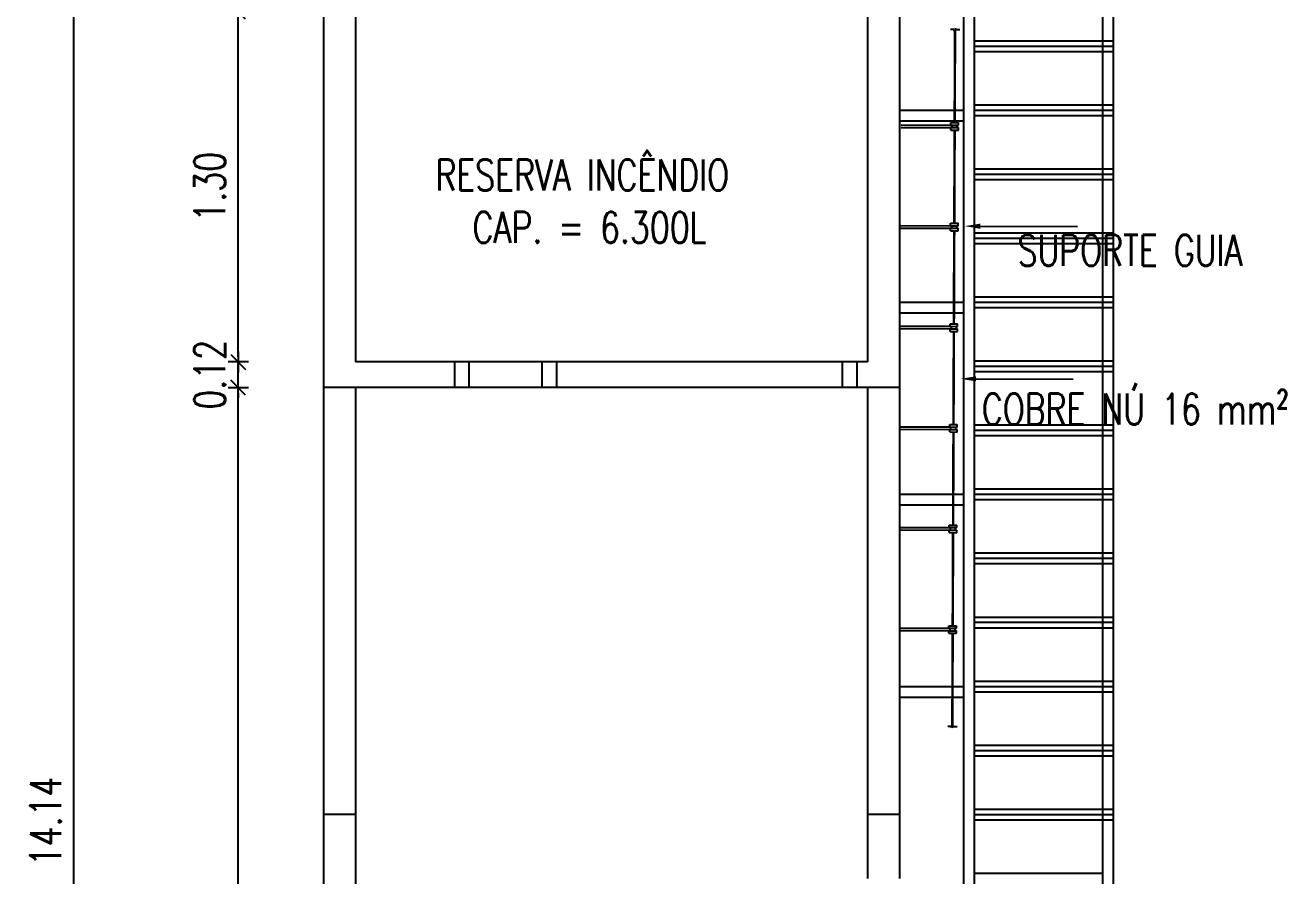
# Model space of a CAD drawing. Header units: inches. Extents: x 462047 to 462370, y 9198028 to 9198209.
# Drawn here: x 462345.84 to 462351.95, y 9198140.37 to 9198144.49 of the extents above; entities that cross this region are included whole.
import ezdxf

# ---------------------------------------------------------------- set-up
doc = ezdxf.new("R2010")
doc.units = ezdxf.units.IN
doc.header["$MEASUREMENT"] = 0
doc.header["$PDMODE"] = 35
doc.header["$PDSIZE"] = 0.5
doc.linetypes.add('CENTER', pattern=[2, 1.25, -0.25, 0.25, -0.25])
for name, color, linetype in [('2.DETALHES', 7, 'Continuous'), ('2.JCA.CABO', 3, 'CENTER'), ('C01', 1, 'Continuous'), ('I-ARQ', 8, 'Continuous'), ('I-NORMO_INST', 4, 'Continuous')]:
    doc.layers.add(name, color=color, linetype=linetype)
doc.styles.add('125', font='ROMANS.SHX', dxfattribs={"width": 0.75, "height": 0.15})
doc.styles.add('ROMANS', font='romans.shx', dxfattribs={"width": 0.75, "height": 0.1})
doc.dimstyles.new('125', dxfattribs={"dimtxt": 0.15, "dimasz": 0.025, "dimexe": 0.18, "dimexo": 0.06, "dimgap": 0.0625, "dimtad": 1, "dimzin": 0, "dimdsep": 46, "dimtxsty": '125', "dimblk1": 'CRUZ', "dimblk2": 'CRUZ', "dimsah": 1, "dimcen": 0.09, "dimse1": 1, "dimse2": 1, "dimclrt": 256, "dimadec": 0, "dimazin": 0, "dimtfac": 1, "dimtix": 1, "dimtmove": 2, "dimatfit": 3, "dimldrblk": 'CRUZ', "dimfxl": 0.18, "dimtolj": 1, "dimtzin": 0, "dimarcsym": 0})

# ---------------------------------------------------------------- blocks, each defined once
blk = doc.blocks.new('CRUZ')
for p, q in [((-2.04, 0), (2.04, 0)), ((-1.44, -1.44), (1.44, 1.44)), ((0, 1.97), (0, -1.97))]:
    blk.add_line(p, q)
blk = doc.blocks.new('*D64')
at = {"layer": 'DEFPOINTS', "color": 0}
for p in [(462346.8697, 9198142.7332), (462347.2823, 9198142.7332), (462347.2823, 9198136.5165)]:
    blk.add_point(p, dxfattribs=at)
at = {"layer": 'I-NORMO_INST', "color": 0, "lineweight": -2}
blk.add_line((462346.8697, 9198136.5415), (462346.8697, 9198142.7082), dxfattribs=at)
at = {"layer": 'I-NORMO_INST', "color": 0, "lineweight": -2, "xscale": 0.025, "yscale": 0.025, "zscale": 0.025}
for p, rotation in [((462346.8697, 9198142.7332), 90), ((462346.8697, 9198136.5165), 270)]:
    blk.add_blockref('CRUZ', p, dxfattribs=dict(at, rotation=rotation))
at = {"layer": 'I-NORMO_INST', "insert": (462346.7322, 9198139.6248), "char_height": 0.15, "attachment_point": 5, "rotation": 90, "style": '125'}
blk.add_mtext('\\A1;9.75', dxfattribs=at)
blk = doc.blocks.new('*D65')
at = {"layer": 'DEFPOINTS', "color": 0}
for p in [(462346.8697, 9198142.8572), (462347.4373, 9198142.8572), (462347.2823, 9198142.7332)]:
    blk.add_point(p, dxfattribs=at)
at = {"layer": 'I-NORMO_INST', "color": 0, "lineweight": -2}
for p, q in [((462346.8697, 9198142.8822), (462346.8697, 9198142.9072)), ((462346.8697, 9198142.7332), (462346.8697, 9198142.8572)), ((462346.8697, 9198142.7082), (462346.8697, 9198142.6832))]:
    blk.add_line(p, q, dxfattribs=at)
at = {"layer": 'I-NORMO_INST', "color": 0, "lineweight": -2, "xscale": 0.025, "yscale": 0.025, "zscale": 0.025}
for p, rotation in [((462346.8697, 9198142.8572), 270), ((462346.8697, 9198142.7332), 90)]:
    blk.add_blockref('CRUZ', p, dxfattribs=dict(at, rotation=rotation))
at = {"layer": 'I-NORMO_INST', "insert": (462346.7322, 9198142.7952), "char_height": 0.15, "attachment_point": 5, "rotation": 90, "style": '125'}
blk.add_mtext('\\A1;0.12', dxfattribs=at)
blk = doc.blocks.new('*D69')
at = {"layer": 'DEFPOINTS', "color": 0}
for p in [(462346.8697, 9198144.5532), (462347.1618, 9198144.5532), (462347.1618, 9198142.8572)]:
    blk.add_point(p, dxfattribs=at)
at = {"layer": 'I-NORMO_INST', "color": 0, "lineweight": -2}
blk.add_line((462346.8697, 9198142.8822), (462346.8697, 9198144.5282), dxfattribs=at)
at = {"layer": 'I-NORMO_INST', "color": 0, "lineweight": -2, "xscale": 0.025, "yscale": 0.025, "zscale": 0.025}
for p, rotation in [((462346.8697, 9198144.5532), 90), ((462346.8697, 9198142.8572), 270)]:
    blk.add_blockref('CRUZ', p, dxfattribs=dict(at, rotation=rotation))
at = {"layer": 'I-NORMO_INST', "insert": (462346.7322, 9198143.7052), "char_height": 0.15, "attachment_point": 5, "rotation": 90, "style": '125'}
blk.add_mtext('\\A1;1.30', dxfattribs=at)
blk = doc.blocks.new('*D70')
at = {"layer": 'DEFPOINTS', "color": 0}
for p in [(462346.0744, 9198146.2358), (462347.4373, 9198146.2358), (462346.6994, 9198135.0282)]:
    blk.add_point(p, dxfattribs=at)
at = {"layer": 'I-NORMO_INST', "color": 0, "lineweight": -2}
blk.add_line((462346.0744, 9198135.0532), (462346.0744, 9198146.2108), dxfattribs=at)
at = {"layer": 'I-NORMO_INST', "color": 0, "lineweight": -2, "xscale": 0.025, "yscale": 0.025, "zscale": 0.025}
for p, rotation in [((462346.0744, 9198146.2358), 90), ((462346.0744, 9198135.0282), 270)]:
    blk.add_blockref('CRUZ', p, dxfattribs=dict(at, rotation=rotation))
at = {"layer": 'I-NORMO_INST', "insert": (462345.9369, 9198140.632), "char_height": 0.15, "attachment_point": 5, "rotation": 90, "style": '125'}
blk.add_mtext('\\A1;14.14', dxfattribs=at)

msp = doc.modelspace()

# ---------------------------------------------------------------- linework, layer by layer
at = {"layer": '2.DETALHES', "color": 3}
for p, q in [((462350.3209, 9198144.0045), (462350.321, 9198144.0167)), ((462350.321, 9198144.0167), (462350.3575, 9198144.0166)), ((462350.3575, 9198144.0044), (462350.3575, 9198144.0166)), ((462350.0802, 9198143.9933), (462350.3209, 9198143.9923)), ((462350.0803, 9198144.0055), (462350.3209, 9198144.0045)), ((462350.3208, 9198143.9802), (462350.3209, 9198143.9923)), ((462350.3208, 9198143.9802), (462350.3574, 9198143.98)), ((462350.3209, 9198144.0045), (462350.3575, 9198144.0044)), ((462350.3209, 9198143.9923), (462350.3574, 9198143.9922)), ((462350.327, 9198143.9923), (462350.327, 9198144.0045)), ((462350.3513, 9198143.9922), (462350.3514, 9198144.0044)), ((462350.3574, 9198143.98), (462350.3574, 9198143.9922)), ((462350.319, 9198143.5172), (462350.3191, 9198143.5294)), ((462350.3191, 9198143.5294), (462350.3556, 9198143.5292)), ((462350.3556, 9198143.517), (462350.3556, 9198143.5292)), ((462350.0783, 9198143.5059), (462350.319, 9198143.505)), ((462350.0784, 9198143.5181), (462350.319, 9198143.5172)), ((462350.3189, 9198143.4928), (462350.319, 9198143.505)), ((462350.3189, 9198143.4928), (462350.3555, 9198143.4927)), ((462350.319, 9198143.5172), (462350.3556, 9198143.517)), ((462350.319, 9198143.505), (462350.3555, 9198143.5049)), ((462350.3251, 9198143.505), (462350.3251, 9198143.5172)), ((462350.3494, 9198143.5049), (462350.3495, 9198143.5171)), ((462350.3555, 9198143.4927), (462350.3555, 9198143.5049)), ((462350.3171, 9198143.0298), (462350.3172, 9198143.042)), ((462350.3172, 9198143.042), (462350.3537, 9198143.0419)), ((462350.3537, 9198143.0297), (462350.3537, 9198143.0419)), ((462350.0764, 9198143.0186), (462350.3171, 9198143.0176)), ((462350.0765, 9198143.0308), (462350.3171, 9198143.0298)), ((462350.317, 9198143.0055), (462350.3171, 9198143.0176)), ((462350.317, 9198143.0055), (462350.3536, 9198143.0053)), ((462350.3171, 9198143.0298), (462350.3537, 9198143.0297)), ((462350.3171, 9198143.0176), (462350.3536, 9198143.0175)), ((462350.3232, 9198143.0176), (462350.3232, 9198143.0298)), ((462350.3475, 9198143.0175), (462350.3476, 9198143.0297)), ((462350.3536, 9198143.0053), (462350.3536, 9198143.0175)), ((462350.3152, 9198142.5547), (462350.3518, 9198142.5545)), ((462350.3152, 9198142.5425), (462350.3152, 9198142.5547)), ((462350.3518, 9198142.5423), (462350.3518, 9198142.5545)), ((462350.0745, 9198142.5312), (462350.3152, 9198142.5303)), ((462350.0746, 9198142.5434), (462350.3152, 9198142.5425)), ((462350.3151, 9198142.5181), (462350.3152, 9198142.5303)), ((462350.3151, 9198142.5181), (462350.3517, 9198142.518)), ((462350.3152, 9198142.5425), (462350.3518, 9198142.5423)), ((462350.3152, 9198142.5303), (462350.3517, 9198142.5302)), ((462350.3212, 9198142.5303), (462350.3213, 9198142.5425)), ((462350.3456, 9198142.5302), (462350.3457, 9198142.5424)), ((462350.3517, 9198142.518), (462350.3517, 9198142.5302)), ((462350.3133, 9198142.0673), (462350.3499, 9198142.0672)), ((462350.3133, 9198142.0551), (462350.3133, 9198142.0673)), ((462350.3498, 9198142.055), (462350.3499, 9198142.0672)), ((462350.0726, 9198142.0439), (462350.3132, 9198142.043)), ((462350.0727, 9198142.0561), (462350.3133, 9198142.0551)), ((462350.3132, 9198142.043), (462350.3498, 9198142.0428)), ((462350.3132, 9198142.0308), (462350.3132, 9198142.043)), ((462350.3132, 9198142.0308), (462350.3498, 9198142.0306)), ((462350.3133, 9198142.0551), (462350.3498, 9198142.055)), ((462350.3193, 9198142.0429), (462350.3194, 9198142.0551)), ((462350.3437, 9198142.0428), (462350.3438, 9198142.055)), ((462350.3498, 9198142.0306), (462350.3498, 9198142.0428)), ((462350.3114, 9198141.58), (462350.348, 9198141.5798)), ((462350.3114, 9198141.5678), (462350.3114, 9198141.58)), ((462350.3479, 9198141.5677), (462350.348, 9198141.5798)), ((462350.0707, 9198141.5566), (462350.3113, 9198141.5556)), ((462350.0708, 9198141.5687), (462350.3114, 9198141.5678)), ((462350.3113, 9198141.5556), (462350.3479, 9198141.5555)), ((462350.3113, 9198141.5434), (462350.3113, 9198141.5556)), ((462350.3113, 9198141.5434), (462350.3478, 9198141.5433)), ((462350.3114, 9198141.5678), (462350.3479, 9198141.5677)), ((462350.3174, 9198141.5556), (462350.3175, 9198141.5678)), ((462350.3418, 9198141.5555), (462350.3418, 9198141.5677)), ((462350.3478, 9198141.5433), (462350.3479, 9198141.5555))]:
    msp.add_line(p, q, dxfattribs=at)
at = {"layer": '2.JCA.CABO', "const_width": 0.0122}
for points in [[(462350.3392, 9198144.0166), (462350.341, 9198144.4674)], [(462350.3373, 9198143.5293), (462350.3391, 9198143.9801)], [(462350.3354, 9198143.0419), (462350.3372, 9198143.4927)], [(462350.3335, 9198142.5546), (462350.3353, 9198143.0054)], [(462350.3316, 9198142.0673), (462350.3334, 9198142.518)], [(462350.3297, 9198141.5799), (462350.3315, 9198142.0307)], [(462350.3278, 9198141.0926), (462350.3296, 9198141.5434)]]:
    msp.add_lwpolyline(points, dxfattribs=at)
at = {"layer": 'C01'}
for p, q in [((462350.3349, 9198144.4676), (462350.3194, 9198144.4677)), ((462350.3385, 9198144.4614), (462350.3349, 9198144.4676)), ((462350.3429, 9198144.4734), (462350.3385, 9198144.4614)), ((462350.3471, 9198144.4675), (462350.3429, 9198144.4734)), ((462350.3473, 9198144.4676), (462350.3642, 9198144.4675)), ((462350.3217, 9198141.0926), (462350.3062, 9198141.0927)), ((462350.3253, 9198141.0863), (462350.3217, 9198141.0926)), ((462350.3297, 9198141.0983), (462350.3253, 9198141.0863)), ((462350.3339, 9198141.0924), (462350.3297, 9198141.0983)), ((462350.334, 9198141.0925), (462350.3509, 9198141.0925))]:
    msp.add_line(p, q, dxfattribs=at)
at = {"layer": 'I-ARQ', "ltscale": 0.05}
for p, q in [((462350.3827, 9198146.8042), (462350.3827, 9198136.6358)), ((462347.2823, 9198146.2565), (462347.2823, 9198136.5165)), ((462350.0726, 9198146.2565), (462350.0726, 9198140.3562)), ((462351.1061, 9198146.2358), (462351.1061, 9198136.6358)), ((462350.4343, 9198146.1842), (462350.4343, 9198139.4261)), ((462351.0544, 9198146.1842), (462351.0544, 9198136.6358)), ((462347.4373, 9198146.1532), (462347.4373, 9198142.8572)), ((462349.9176, 9198146.1532), (462349.9176, 9198142.8572)), ((462350.4343, 9198144.4125), (462351.1061, 9198144.4125)), ((462350.4343, 9198144.3867), (462351.1061, 9198144.3867)), ((462350.4343, 9198144.3609), (462351.1061, 9198144.3609)), ((462350.0726, 9198144.0766), (462350.3827, 9198144.0766)), ((462350.4343, 9198144.1025), (462351.1061, 9198144.1025)), ((462350.4343, 9198144.0766), (462351.1061, 9198144.0766)), ((462350.0726, 9198144.025), (462350.3827, 9198144.025)), ((462350.4343, 9198144.0508), (462351.1061, 9198144.0508)), ((462350.4343, 9198143.7924), (462351.1061, 9198143.7924)), ((462350.4343, 9198143.7666), (462351.1061, 9198143.7666)), ((462350.4343, 9198143.7408), (462351.1061, 9198143.7408)), ((462350.4343, 9198143.4824), (462351.1061, 9198143.4824)), ((462350.4343, 9198143.4566), (462351.1061, 9198143.4566)), ((462350.4343, 9198143.4307), (462351.1061, 9198143.4307)), ((462350.4343, 9198143.1724), (462351.1061, 9198143.1724)), ((462350.0726, 9198143.1465), (462350.3827, 9198143.1465)), ((462350.4343, 9198143.1465), (462351.1061, 9198143.1465)), ((462350.4343, 9198143.1207), (462351.1061, 9198143.1207)), ((462350.0726, 9198143.0949), (462350.3827, 9198143.0949)), ((462349.9176, 9198142.8572), (462347.4373, 9198142.8572)), ((462347.9184, 9198142.7332), (462347.9184, 9198142.8572)), ((462347.989, 9198142.7332), (462347.989, 9198142.8572)), ((462348.3416, 9198142.7332), (462348.3416, 9198142.8572)), ((462348.4122, 9198142.7332), (462348.4122, 9198142.8572)), ((462349.7964, 9198142.7332), (462349.7964, 9198142.8572)), ((462349.867, 9198142.7332), (462349.867, 9198142.8572)), ((462350.4343, 9198142.8623), (462351.1061, 9198142.8623)), ((462350.4343, 9198142.8365), (462351.1061, 9198142.8365)), ((462350.4343, 9198142.8107), (462351.1061, 9198142.8107)), ((462350.0726, 9198142.7332), (462347.2823, 9198142.7332)), ((462347.4373, 9198142.7332), (462347.4373, 9198136.5165)), ((462349.9176, 9198142.7332), (462349.9176, 9198140.3562)), ((462350.4343, 9198142.5523), (462351.1061, 9198142.5523)), ((462350.4343, 9198142.5265), (462351.1061, 9198142.5265)), ((462350.4343, 9198142.5006), (462351.1061, 9198142.5006)), ((462350.0726, 9198142.2164), (462350.3827, 9198142.2164)), ((462350.4343, 9198142.2423), (462351.1061, 9198142.2423)), ((462350.4343, 9198142.2164), (462351.1061, 9198142.2164)), ((462350.4343, 9198142.1906), (462351.1061, 9198142.1906)), ((462350.0726, 9198142.1648), (462350.3827, 9198142.1648)), ((462350.4343, 9198141.9322), (462351.1061, 9198141.9322)), ((462350.4343, 9198141.9064), (462351.1061, 9198141.9064)), ((462350.4343, 9198141.8806), (462351.1061, 9198141.8806)), ((462350.4343, 9198141.6222), (462351.1061, 9198141.6222)), ((462350.4343, 9198141.5964), (462351.1061, 9198141.5964)), ((462350.4343, 9198141.5705), (462351.1061, 9198141.5705)), ((462350.0726, 9198141.2863), (462350.3827, 9198141.2863)), ((462350.4343, 9198141.3122), (462351.1061, 9198141.3122)), ((462350.4343, 9198141.2863), (462351.1061, 9198141.2863)), ((462350.0726, 9198141.2346), (462350.3827, 9198141.2346)), ((462350.4343, 9198141.2605), (462351.1061, 9198141.2605)), ((462350.4343, 9198141.0021), (462351.1061, 9198141.0021)), ((462350.4343, 9198140.9763), (462351.1061, 9198140.9763)), ((462350.4343, 9198140.9504), (462351.1061, 9198140.9504)), ((462347.4373, 9198140.6662), (462347.2823, 9198140.6662)), ((462350.0726, 9198140.6662), (462349.9176, 9198140.6662)), ((462350.4343, 9198140.6921), (462351.1061, 9198140.6921)), ((462350.4343, 9198140.6662), (462351.1061, 9198140.6662)), ((462350.4343, 9198140.6404), (462351.1061, 9198140.6404)), ((462350.4343, 9198140.382), (462351.0544, 9198140.382))]:
    msp.add_line(p, q, dxfattribs=at)
at = {"layer": 'I-NORMO_INST'}
for p, q in [((462350.4631, 9198143.5146), (462350.9335, 9198143.5128)), ((462350.4431, 9198142.7755), (462350.9135, 9198142.7737))]:
    msp.add_line(p, q, dxfattribs=at)
for points in [[(462350.463, 9198143.5021), (462350.4631, 9198143.5271), (462350.3881, 9198143.5149)], [(462350.4431, 9198142.763), (462350.4432, 9198142.788), (462350.3681, 9198142.7758)]]:
    msp.add_solid(points, dxfattribs=at)

# ---------------------------------------------------------------- texts
at = {"layer": 'I-NORMO_INST', "ltscale": 0.05, "style": 'ROMANS', "width": 0.75}
for s, p in [('RESERVA INCÊNDIO', (462347.8249, 9198143.6876)), ('CAP. = 6.300L', (462348.0049, 9198143.4336))]:
    msp.add_text(s, height=0.15, dxfattribs=at).set_placement(p)
at = {"layer": 'I-NORMO_INST', "style": 'ROMANS', "width": 0.75}
for s, p in [('SUPORTE GUIA', (462350.6435, 9198143.3223)), ('COBRE NÚ 16 mm²', (462350.471, 9198142.5541))]:
    msp.add_text(s, height=0.15, dxfattribs=at).set_placement(p)

# ---------------------------------------------------------------- dimensions: what is measured, and where the dimension line sits
at = {"layer": 'I-NORMO_INST'}
for base, p1, p2, text, picture, middle in [((462346.0744, 9198146.2358), (462346.6994, 9198135.0282), (462347.4373, 9198146.2358), '14.14', '*D70', (462345.9369, 9198140.632)), ((462346.8697, 9198144.5532), (462347.1618, 9198142.8572), (462347.1618, 9198144.5532), '1.30', '*D69', (462346.7322, 9198143.7052)), ((462346.8697, 9198142.8572), (462347.2823, 9198142.7332), (462347.4373, 9198142.8572), '0.12', '*D65', (462346.7322, 9198142.7952)), ((462346.8697, 9198142.7332), (462347.2823, 9198136.5165), (462347.2823, 9198142.7332), '9.75', '*D64', (462346.7322, 9198139.6248))]:
    dim = msp.add_linear_dim(base=base, p1=p1, p2=p2, angle=90, text=text, dimstyle='125', dxfattribs=at)
    dim.commit()
    dim.dimension.update_dxf_attribs({"geometry": picture, "text_midpoint": middle})

doc.saveas('drawing.dxf')
